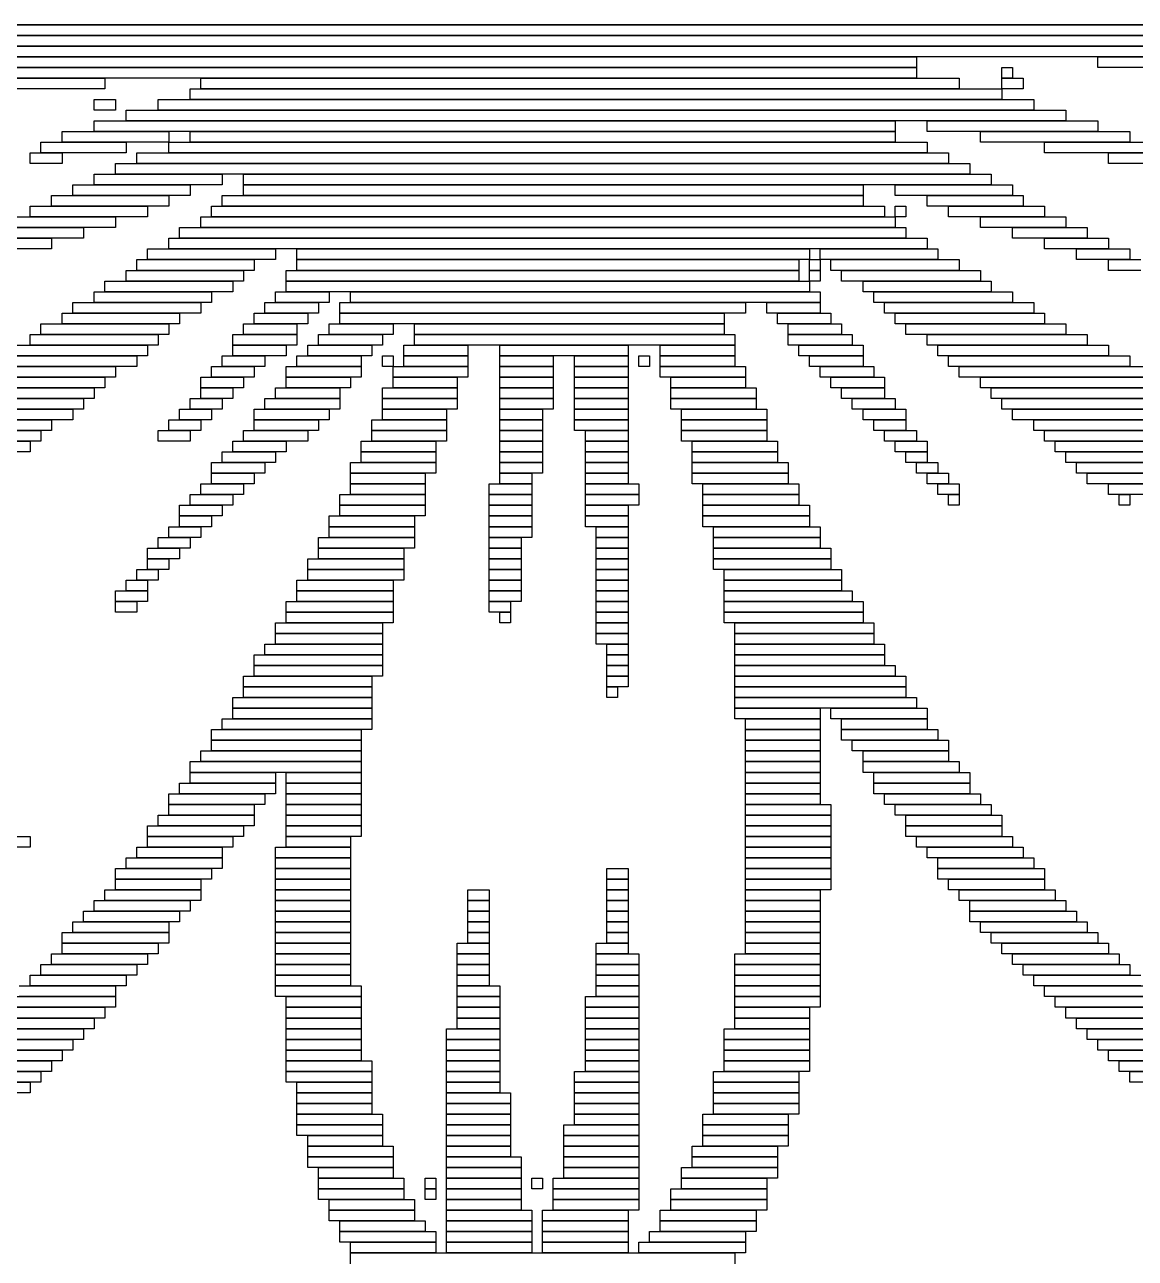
# Model space of a CAD drawing. Extents: x 369 to 654, y 304 to 721.
# Drawn here: x 467.5 to 571.5, y 464.5 to 580 of the extents above; entities that cross this region are included whole.
import ezdxf

# ---------------------------------------------------------------- set-up
doc = ezdxf.new("R2010")
doc.units = 0

msp = doc.modelspace()

# ---------------------------------------------------------------- linework, layer by layer
for p, q in [((613, 580), (408, 580)), ((412, 580), (607, 580)), ((607, 579), (412, 579)), ((416, 579), (603, 579)), ((603, 578), (416, 578)), ((421, 578), (608, 578)), ((608, 577), (421, 577)), ((427, 577), (551, 577)), ((551, 577), (551, 576)), ((568, 577), (612, 577)), ((568, 576), (568, 577)), ((551, 576), (427, 576)), ((435, 576), (551, 576)), ((551, 576), (551, 575)), ((559, 576), (560, 576)), ((559, 575), (559, 576)), ((560, 576), (560, 575)), ((612, 576), (568, 576)), ((431, 575), (475, 575)), ((551, 575), (435, 575)), ((475, 575), (475, 574)), ((484, 575), (555, 575)), ((484, 574), (484, 575)), ((555, 575), (555, 574)), ((560, 575), (559, 575)), ((559, 575), (561, 575)), ((559, 574), (559, 575)), ((561, 575), (561, 574)), ((475, 574), (431, 574)), ((474, 573), (476, 573)), ((474, 572), (474, 573)), ((476, 573), (476, 572)), ((480, 573), (562, 573)), ((480, 572), (480, 573)), ((483, 574), (559, 574)), ((483, 573), (483, 574)), ((559, 573), (483, 573)), ((555, 574), (484, 574)), ((561, 574), (559, 574)), ((559, 574), (559, 573)), ((562, 573), (562, 572)), ((476, 572), (474, 572)), ((477, 572), (565, 572)), ((477, 571), (477, 572)), ((562, 572), (480, 572)), ((565, 572), (565, 571)), ((474, 571), (549, 571)), ((474, 570), (474, 571)), ((565, 571), (477, 571)), ((549, 571), (549, 570)), ((552, 571), (568, 571)), ((552, 570), (552, 571)), ((568, 571), (568, 570)), ((471, 570), (481, 570)), ((471, 569), (471, 570)), ((549, 570), (474, 570)), ((481, 570), (481, 569)), ((483, 570), (549, 570)), ((483, 569), (483, 570)), ((549, 570), (549, 569)), ((568, 570), (552, 570)), ((557, 570), (571, 570)), ((557, 569), (557, 570)), ((571, 570), (571, 569)), ((469, 569), (477, 569)), ((469, 568), (469, 569)), ((481, 569), (471, 569)), ((477, 569), (477, 568)), ((481, 569), (552, 569)), ((481, 568), (481, 569)), ((549, 569), (483, 569)), ((552, 569), (552, 568)), ((571, 569), (557, 569)), ((563, 569), (574, 569)), ((563, 568), (563, 569)), ((468, 568), (471, 568)), ((468, 567), (468, 568)), ((477, 568), (469, 568)), ((471, 568), (471, 567)), ((478, 568), (554, 568)), ((478, 567), (478, 568)), ((552, 568), (481, 568)), ((554, 568), (554, 567)), ((574, 568), (563, 568)), ((569, 568), (577, 568)), ((569, 567), (569, 568)), ((471, 567), (468, 567)), ((474, 566), (486, 566)), ((474, 565), (474, 566)), ((476, 567), (556, 567)), ((476, 566), (476, 567)), ((556, 566), (476, 566)), ((554, 567), (478, 567)), ((486, 566), (486, 565)), ((488, 566), (558, 566)), ((488, 565), (488, 566)), ((556, 567), (556, 566)), ((558, 566), (558, 565)), ((577, 567), (569, 567)), ((472, 565), (483, 565)), ((472, 564), (472, 565)), ((486, 565), (474, 565)), ((483, 565), (483, 564)), ((558, 565), (488, 565)), ((488, 565), (546, 565)), ((488, 564), (488, 565)), ((546, 565), (546, 564)), ((549, 565), (560, 565)), ((549, 564), (549, 565)), ((560, 565), (560, 564)), ((470, 564), (481, 564)), ((470, 563), (470, 564)), ((483, 564), (472, 564)), ((481, 564), (481, 563)), ((486, 564), (546, 564)), ((486, 563), (486, 564)), ((546, 564), (488, 564)), ((546, 564), (546, 563)), ((560, 564), (549, 564)), ((552, 564), (561, 564)), ((552, 563), (552, 564)), ((561, 564), (561, 563)), ((468, 563), (479, 563)), ((468, 562), (468, 563)), ((481, 563), (470, 563)), ((479, 563), (479, 562)), ((485, 563), (548, 563)), ((485, 562), (485, 563)), ((546, 563), (486, 563)), ((548, 563), (548, 562)), ((549, 563), (550, 563)), ((549, 562), (549, 563)), ((550, 563), (550, 562)), ((561, 563), (552, 563)), ((554, 563), (563, 563)), ((554, 562), (554, 563)), ((563, 563), (563, 562)), ((466, 562), (476, 562)), ((479, 562), (468, 562)), ((476, 562), (476, 561)), ((484, 562), (549, 562)), ((484, 561), (484, 562)), ((548, 562), (485, 562)), ((550, 562), (549, 562)), ((549, 562), (549, 561)), ((563, 562), (554, 562)), ((557, 562), (565, 562)), ((557, 561), (557, 562)), ((565, 562), (565, 561)), ((464, 561), (473, 561)), ((476, 561), (466, 561)), ((473, 561), (473, 560)), ((482, 561), (550, 561)), ((482, 560), (482, 561)), ((549, 561), (484, 561)), ((550, 561), (550, 560)), ((565, 561), (557, 561)), ((560, 561), (567, 561)), ((560, 560), (560, 561)), ((567, 561), (567, 560)), ((462, 560), (470, 560)), ((473, 560), (464, 560)), ((470, 560), (470, 559)), ((481, 560), (552, 560)), ((481, 559), (481, 560)), ((550, 560), (482, 560)), ((552, 560), (552, 559)), ((567, 560), (560, 560)), ((563, 560), (569, 560)), ((563, 559), (563, 560)), ((569, 560), (569, 559)), ((470, 559), (462, 559)), ((478, 558), (489, 558)), ((478, 557), (478, 558)), ((479, 559), (491, 559)), ((479, 558), (479, 559)), ((491, 558), (479, 558)), ((552, 559), (481, 559)), ((489, 558), (489, 557)), ((491, 559), (491, 558)), ((493, 559), (541, 559)), ((493, 558), (493, 559)), ((541, 558), (493, 558)), ((493, 558), (540, 558)), ((493, 557), (493, 558)), ((540, 558), (540, 557)), ((541, 559), (541, 558)), ((541, 558), (542, 558)), ((541, 557), (541, 558)), ((542, 559), (553, 559)), ((542, 558), (542, 559)), ((553, 558), (542, 558)), ((542, 558), (542, 557)), ((543, 558), (555, 558)), ((543, 557), (543, 558)), ((553, 559), (553, 558)), ((555, 558), (555, 557)), ((569, 559), (563, 559)), ((566, 559), (571, 559)), ((566, 558), (566, 559)), ((571, 558), (566, 558)), ((569, 558), (572, 558)), ((569, 557), (569, 558)), ((571, 559), (571, 558)), ((477, 557), (488, 557)), ((477, 556), (477, 557)), ((489, 557), (478, 557)), ((488, 557), (488, 556)), ((492, 557), (540, 557)), ((492, 556), (492, 557)), ((540, 557), (493, 557)), ((540, 557), (540, 556)), ((542, 557), (541, 557)), ((541, 557), (542, 557)), ((541, 556), (541, 557)), ((542, 557), (542, 556)), ((555, 557), (543, 557)), ((544, 557), (557, 557)), ((544, 556), (544, 557)), ((557, 557), (557, 556)), ((572, 557), (569, 557)), ((475, 556), (487, 556)), ((475, 555), (475, 556)), ((488, 556), (477, 556)), ((487, 556), (487, 555)), ((540, 556), (492, 556)), ((492, 556), (541, 556)), ((492, 555), (492, 556)), ((542, 556), (541, 556)), ((541, 556), (541, 555)), ((557, 556), (544, 556)), ((546, 556), (558, 556)), ((546, 555), (546, 556)), ((558, 556), (558, 555)), ((474, 555), (485, 555)), ((474, 554), (474, 555)), ((487, 555), (475, 555)), ((485, 555), (485, 554)), ((491, 555), (496, 555)), ((491, 554), (491, 555)), ((541, 555), (492, 555)), ((496, 555), (496, 554)), ((498, 555), (542, 555)), ((498, 554), (498, 555)), ((542, 555), (542, 554)), ((558, 555), (546, 555)), ((547, 555), (560, 555)), ((547, 554), (547, 555)), ((560, 555), (560, 554)), ((472, 554), (484, 554)), ((472, 553), (472, 554)), ((485, 554), (474, 554)), ((484, 554), (484, 553)), ((490, 554), (495, 554)), ((490, 553), (490, 554)), ((496, 554), (491, 554)), ((495, 554), (495, 553)), ((497, 554), (535, 554)), ((497, 553), (497, 554)), ((542, 554), (498, 554)), ((535, 554), (535, 553)), ((537, 554), (542, 554)), ((537, 553), (537, 554)), ((542, 554), (542, 553)), ((560, 554), (547, 554)), ((548, 554), (562, 554)), ((548, 553), (548, 554)), ((562, 554), (562, 553)), ((471, 553), (482, 553)), ((471, 552), (471, 553)), ((484, 553), (472, 553)), ((482, 553), (482, 552)), ((489, 553), (494, 553)), ((489, 552), (489, 553)), ((495, 553), (490, 553)), ((494, 553), (494, 552)), ((535, 553), (497, 553)), ((497, 553), (533, 553)), ((497, 552), (497, 553)), ((533, 553), (533, 552)), ((542, 553), (537, 553)), ((538, 553), (543, 553)), ((538, 552), (538, 553)), ((543, 553), (543, 552)), ((562, 553), (548, 553)), ((549, 553), (563, 553)), ((549, 552), (549, 553)), ((563, 553), (563, 552)), ((468, 551), (480, 551)), ((468, 550), (468, 551)), ((469, 552), (481, 552)), ((469, 551), (469, 552)), ((481, 551), (469, 551)), ((482, 552), (471, 552)), ((480, 551), (480, 550)), ((481, 552), (481, 551)), ((487, 551), (493, 551)), ((487, 550), (487, 551)), ((488, 552), (493, 552)), ((488, 551), (488, 552)), ((493, 551), (488, 551)), ((494, 552), (489, 552)), ((493, 552), (493, 551)), ((493, 551), (493, 550)), ((495, 551), (501, 551)), ((495, 550), (495, 551)), ((496, 552), (502, 552)), ((496, 551), (496, 552)), ((502, 551), (496, 551)), ((533, 552), (497, 552)), ((501, 551), (501, 550)), ((502, 552), (502, 551)), ((504, 552), (533, 552)), ((504, 551), (504, 552)), ((533, 551), (504, 551)), ((504, 551), (534, 551)), ((504, 550), (504, 551)), ((533, 552), (533, 551)), ((534, 551), (534, 550)), ((543, 552), (538, 552)), ((539, 552), (544, 552)), ((539, 551), (539, 552)), ((544, 551), (539, 551)), ((539, 551), (545, 551)), ((539, 550), (539, 551)), ((544, 552), (544, 551)), ((545, 551), (545, 550)), ((563, 552), (549, 552)), ((550, 552), (565, 552)), ((550, 551), (550, 552)), ((565, 551), (550, 551)), ((552, 551), (567, 551)), ((552, 550), (552, 551)), ((565, 552), (565, 551)), ((567, 551), (567, 550)), ((466, 550), (479, 550)), ((480, 550), (468, 550)), ((479, 550), (479, 549)), ((493, 550), (487, 550)), ((487, 550), (492, 550)), ((487, 549), (487, 550)), ((492, 550), (492, 549)), ((494, 550), (500, 550)), ((494, 549), (494, 550)), ((501, 550), (495, 550)), ((500, 550), (500, 549)), ((503, 550), (509, 550)), ((503, 549), (503, 550)), ((534, 550), (504, 550)), ((509, 550), (509, 549)), ((512, 550), (524, 550)), ((512, 549), (512, 550)), ((524, 550), (524, 549)), ((527, 550), (534, 550)), ((527, 549), (527, 550)), ((534, 550), (534, 549)), ((545, 550), (539, 550)), ((540, 550), (546, 550)), ((540, 549), (540, 550)), ((546, 550), (546, 549)), ((567, 550), (552, 550)), ((553, 550), (569, 550)), ((553, 549), (553, 550)), ((569, 550), (569, 549)), ((465, 549), (478, 549)), ((479, 549), (466, 549)), ((478, 549), (478, 548)), ((486, 549), (490, 549)), ((486, 548), (486, 549)), ((492, 549), (487, 549)), ((490, 549), (490, 548)), ((493, 549), (499, 549)), ((493, 548), (493, 549)), ((500, 549), (494, 549)), ((499, 549), (499, 548)), ((501, 549), (502, 549)), ((501, 548), (501, 549)), ((502, 549), (502, 548)), ((509, 549), (503, 549)), ((503, 549), (509, 549)), ((503, 548), (503, 549)), ((509, 549), (509, 548)), ((524, 549), (512, 549)), ((512, 549), (517, 549)), ((512, 548), (512, 549)), ((517, 549), (517, 548)), ((519, 549), (524, 549)), ((519, 548), (519, 549)), ((524, 549), (524, 548)), ((525, 549), (526, 549)), ((525, 548), (525, 549)), ((526, 549), (526, 548)), ((534, 549), (527, 549)), ((527, 549), (534, 549)), ((527, 548), (527, 549)), ((534, 549), (534, 548)), ((546, 549), (540, 549)), ((541, 549), (546, 549)), ((541, 548), (541, 549)), ((546, 549), (546, 548)), ((569, 549), (553, 549)), ((554, 549), (571, 549)), ((554, 548), (554, 549)), ((571, 549), (571, 548)), ((463, 548), (476, 548)), ((478, 548), (465, 548)), ((476, 548), (476, 547)), ((485, 548), (489, 548)), ((485, 547), (485, 548)), ((490, 548), (486, 548)), ((489, 548), (489, 547)), ((492, 548), (499, 548)), ((492, 547), (492, 548)), ((499, 548), (493, 548)), ((499, 548), (499, 547)), ((502, 548), (501, 548)), ((502, 548), (509, 548)), ((502, 547), (502, 548)), ((509, 548), (503, 548)), ((509, 548), (509, 547)), ((517, 548), (512, 548)), ((512, 548), (517, 548)), ((512, 547), (512, 548)), ((517, 548), (517, 547)), ((524, 548), (519, 548)), ((519, 548), (524, 548)), ((519, 547), (519, 548)), ((524, 548), (524, 547)), ((526, 548), (525, 548)), ((534, 548), (527, 548)), ((527, 548), (535, 548)), ((527, 547), (527, 548)), ((535, 548), (535, 547)), ((546, 548), (541, 548)), ((542, 548), (547, 548)), ((542, 547), (542, 548)), ((547, 548), (547, 547)), ((571, 548), (554, 548)), ((555, 548), (573, 548)), ((555, 547), (555, 548)), ((461, 547), (475, 547)), ((476, 547), (463, 547)), ((475, 547), (475, 546)), ((484, 547), (488, 547)), ((484, 546), (484, 547)), ((489, 547), (485, 547)), ((488, 547), (488, 546)), ((499, 547), (492, 547)), ((492, 547), (498, 547)), ((492, 546), (492, 547)), ((498, 547), (498, 546)), ((509, 547), (502, 547)), ((502, 547), (508, 547)), ((502, 546), (502, 547)), ((508, 547), (508, 546)), ((517, 547), (512, 547)), ((512, 547), (517, 547)), ((512, 546), (512, 547)), ((517, 547), (517, 546)), ((524, 547), (519, 547)), ((519, 547), (524, 547)), ((519, 546), (519, 547)), ((524, 547), (524, 546)), ((535, 547), (527, 547)), ((528, 547), (535, 547)), ((528, 546), (528, 547)), ((535, 547), (535, 546)), ((547, 547), (542, 547)), ((543, 547), (548, 547)), ((543, 546), (543, 547)), ((548, 547), (548, 546)), ((573, 547), (555, 547)), ((557, 547), (575, 547)), ((557, 546), (557, 547)), ((460, 546), (474, 546)), ((475, 546), (461, 546)), ((474, 546), (474, 545)), ((488, 546), (484, 546)), ((484, 546), (487, 546)), ((484, 545), (484, 546)), ((487, 546), (487, 545)), ((491, 546), (497, 546)), ((491, 545), (491, 546)), ((498, 546), (492, 546)), ((497, 546), (497, 545)), ((501, 546), (508, 546)), ((501, 545), (501, 546)), ((508, 546), (502, 546)), ((508, 546), (508, 545)), ((517, 546), (512, 546)), ((512, 546), (517, 546)), ((512, 545), (512, 546)), ((517, 546), (517, 545)), ((524, 546), (519, 546)), ((519, 546), (524, 546)), ((519, 545), (519, 546)), ((524, 546), (524, 545)), ((535, 546), (528, 546)), ((528, 546), (536, 546)), ((528, 545), (528, 546)), ((536, 546), (536, 545)), ((548, 546), (543, 546)), ((544, 546), (548, 546)), ((544, 545), (544, 546)), ((548, 546), (548, 545)), ((575, 546), (557, 546)), ((558, 546), (577, 546)), ((558, 545), (558, 546)), ((458, 545), (473, 545)), ((474, 545), (460, 545)), ((473, 545), (473, 544)), ((483, 545), (486, 545)), ((483, 544), (483, 545)), ((487, 545), (484, 545)), ((486, 545), (486, 544)), ((490, 545), (497, 545)), ((490, 544), (490, 545)), ((497, 545), (491, 545)), ((497, 545), (497, 544)), ((508, 545), (501, 545)), ((501, 545), (508, 545)), ((501, 544), (501, 545)), ((508, 545), (508, 544)), ((517, 545), (512, 545)), ((512, 545), (517, 545)), ((512, 544), (512, 545)), ((517, 545), (517, 544)), ((524, 545), (519, 545)), ((519, 545), (524, 545)), ((519, 544), (519, 545)), ((524, 545), (524, 544)), ((536, 545), (528, 545)), ((528, 545), (536, 545)), ((528, 544), (528, 545)), ((536, 545), (536, 544)), ((548, 545), (544, 545)), ((545, 545), (549, 545)), ((545, 544), (545, 545)), ((549, 545), (549, 544)), ((577, 545), (558, 545)), ((559, 545), (579, 545)), ((559, 544), (559, 545)), ((454, 543), (470, 543)), ((456, 544), (472, 544)), ((472, 543), (456, 543)), ((473, 544), (458, 544)), ((470, 543), (470, 542)), ((472, 544), (472, 543)), ((481, 543), (484, 543)), ((481, 542), (481, 543)), ((482, 544), (485, 544)), ((482, 543), (482, 544)), ((485, 543), (482, 543)), ((486, 544), (483, 544)), ((484, 543), (484, 542)), ((485, 544), (485, 543)), ((489, 544), (496, 544)), ((489, 543), (489, 544)), ((496, 543), (489, 543)), ((489, 543), (495, 543)), ((489, 542), (489, 543)), ((497, 544), (490, 544)), ((495, 543), (495, 542)), ((496, 544), (496, 543)), ((500, 543), (507, 543)), ((500, 542), (500, 543)), ((508, 544), (501, 544)), ((501, 544), (507, 544)), ((501, 543), (501, 544)), ((507, 543), (501, 543)), ((507, 544), (507, 543)), ((507, 543), (507, 542)), ((517, 544), (512, 544)), ((512, 544), (516, 544)), ((512, 543), (512, 544)), ((516, 543), (512, 543)), ((512, 543), (516, 543)), ((512, 542), (512, 543)), ((516, 544), (516, 543)), ((516, 543), (516, 542)), ((524, 544), (519, 544)), ((519, 544), (524, 544)), ((519, 543), (519, 544)), ((524, 543), (519, 543)), ((519, 543), (524, 543)), ((519, 542), (519, 543)), ((524, 544), (524, 543)), ((524, 543), (524, 542)), ((536, 544), (528, 544)), ((529, 544), (537, 544)), ((529, 543), (529, 544)), ((537, 543), (529, 543)), ((529, 543), (537, 543)), ((529, 542), (529, 543)), ((537, 544), (537, 543)), ((537, 543), (537, 542)), ((549, 544), (545, 544)), ((546, 544), (550, 544)), ((546, 543), (546, 544)), ((550, 543), (546, 543)), ((547, 543), (550, 543)), ((547, 542), (547, 543)), ((550, 544), (550, 543)), ((550, 543), (550, 542)), ((579, 544), (559, 544)), ((560, 544), (581, 544)), ((560, 543), (560, 544)), ((581, 543), (560, 543)), ((562, 543), (584, 543)), ((562, 542), (562, 543)), ((453, 542), (469, 542)), ((470, 542), (454, 542)), ((469, 542), (469, 541)), ((480, 542), (483, 542)), ((480, 541), (480, 542)), ((484, 542), (481, 542)), ((483, 542), (483, 541)), ((488, 542), (494, 542)), ((488, 541), (488, 542)), ((495, 542), (489, 542)), ((494, 542), (494, 541)), ((507, 542), (500, 542)), ((500, 542), (507, 542)), ((500, 541), (500, 542)), ((507, 542), (507, 541)), ((516, 542), (512, 542)), ((512, 542), (516, 542)), ((512, 541), (512, 542)), ((516, 542), (516, 541)), ((524, 542), (519, 542)), ((520, 542), (524, 542)), ((520, 541), (520, 542)), ((524, 542), (524, 541)), ((537, 542), (529, 542)), ((529, 542), (537, 542)), ((529, 541), (529, 542)), ((537, 542), (537, 541)), ((550, 542), (547, 542)), ((548, 542), (551, 542)), ((548, 541), (548, 542)), ((551, 542), (551, 541)), ((584, 542), (562, 542)), ((563, 542), (586, 542)), ((563, 541), (563, 542)), ((451, 541), (468, 541)), ((469, 541), (453, 541)), ((468, 541), (468, 540)), ((483, 541), (480, 541)), ((487, 541), (492, 541)), ((487, 540), (487, 541)), ((494, 541), (488, 541)), ((492, 541), (492, 540)), ((499, 541), (506, 541)), ((499, 540), (499, 541)), ((507, 541), (500, 541)), ((506, 541), (506, 540)), ((516, 541), (512, 541)), ((512, 541), (516, 541)), ((512, 540), (512, 541)), ((516, 541), (516, 540)), ((524, 541), (520, 541)), ((520, 541), (524, 541)), ((520, 540), (520, 541)), ((524, 541), (524, 540)), ((537, 541), (529, 541)), ((530, 541), (538, 541)), ((530, 540), (530, 541)), ((538, 541), (538, 540)), ((551, 541), (548, 541)), ((549, 541), (552, 541)), ((549, 540), (549, 541)), ((552, 541), (552, 540)), ((586, 541), (563, 541)), ((564, 541), (588, 541)), ((564, 540), (564, 541)), ((468, 540), (451, 540)), ((486, 540), (491, 540)), ((486, 539), (486, 540)), ((492, 540), (487, 540)), ((491, 540), (491, 539)), ((506, 540), (499, 540)), ((499, 540), (506, 540)), ((499, 539), (499, 540)), ((506, 540), (506, 539)), ((516, 540), (512, 540)), ((512, 540), (516, 540)), ((512, 539), (512, 540)), ((516, 540), (516, 539)), ((524, 540), (520, 540)), ((520, 540), (524, 540)), ((520, 539), (520, 540)), ((524, 540), (524, 539)), ((538, 540), (530, 540)), ((530, 540), (538, 540)), ((530, 539), (530, 540)), ((538, 540), (538, 539)), ((552, 540), (549, 540)), ((550, 540), (552, 540)), ((550, 539), (550, 540)), ((552, 540), (552, 539)), ((588, 540), (564, 540)), ((565, 540), (591, 540)), ((565, 539), (565, 540)), ((485, 539), (490, 539)), ((485, 538), (485, 539)), ((491, 539), (486, 539)), ((490, 539), (490, 538)), ((498, 539), (506, 539)), ((498, 538), (498, 539)), ((506, 539), (499, 539)), ((506, 539), (506, 538)), ((516, 539), (512, 539)), ((512, 539), (516, 539)), ((512, 538), (512, 539)), ((516, 539), (516, 538)), ((524, 539), (520, 539)), ((520, 539), (524, 539)), ((520, 538), (520, 539)), ((524, 539), (524, 538)), ((538, 539), (530, 539)), ((530, 539), (539, 539)), ((530, 538), (530, 539)), ((539, 539), (539, 538)), ((552, 539), (550, 539)), ((551, 539), (553, 539)), ((551, 538), (551, 539)), ((553, 539), (553, 538)), ((591, 539), (565, 539)), ((566, 539), (594, 539)), ((566, 538), (566, 539)), ((490, 538), (485, 538)), ((485, 538), (489, 538)), ((485, 537), (485, 538)), ((489, 538), (489, 537)), ((506, 538), (498, 538)), ((498, 538), (505, 538)), ((498, 537), (498, 538)), ((505, 538), (505, 537)), ((516, 538), (512, 538)), ((512, 538), (515, 538)), ((512, 537), (512, 538)), ((515, 538), (515, 537)), ((524, 538), (520, 538)), ((520, 538), (524, 538)), ((520, 537), (520, 538)), ((524, 538), (524, 537)), ((539, 538), (530, 538)), ((530, 538), (539, 538)), ((530, 537), (530, 538)), ((539, 538), (539, 537)), ((553, 538), (551, 538)), ((552, 538), (554, 538)), ((552, 537), (552, 538)), ((554, 538), (554, 537)), ((594, 538), (566, 538)), ((567, 538), (597, 538)), ((567, 537), (567, 538)), ((483, 536), (487, 536)), ((483, 535), (483, 536)), ((484, 537), (488, 537)), ((484, 536), (484, 537)), ((488, 536), (484, 536)), ((489, 537), (485, 537)), ((487, 536), (487, 535)), ((488, 537), (488, 536)), ((497, 536), (505, 536)), ((497, 535), (497, 536)), ((505, 537), (498, 537)), ((498, 537), (505, 537)), ((498, 536), (498, 537)), ((505, 536), (498, 536)), ((505, 537), (505, 536)), ((505, 536), (505, 535)), ((511, 537), (515, 537)), ((511, 536), (511, 537)), ((515, 536), (511, 536)), ((511, 536), (515, 536)), ((511, 535), (511, 536)), ((515, 537), (512, 537)), ((515, 537), (515, 536)), ((515, 536), (515, 535)), ((524, 537), (520, 537)), ((520, 537), (525, 537)), ((520, 536), (520, 537)), ((525, 536), (520, 536)), ((520, 536), (525, 536)), ((520, 535), (520, 536)), ((525, 537), (525, 536)), ((525, 536), (525, 535)), ((539, 537), (530, 537)), ((531, 537), (540, 537)), ((531, 536), (531, 537)), ((540, 536), (531, 536)), ((531, 536), (540, 536)), ((531, 535), (531, 536)), ((540, 537), (540, 536)), ((540, 536), (540, 535)), ((554, 537), (552, 537)), ((553, 537), (555, 537)), ((553, 536), (553, 537)), ((555, 536), (553, 536)), ((554, 536), (555, 536)), ((554, 535), (554, 536)), ((555, 537), (555, 536)), ((555, 536), (555, 535)), ((597, 537), (567, 537)), ((569, 537), (600, 537)), ((569, 536), (569, 537)), ((600, 536), (569, 536)), ((570, 536), (571, 536)), ((570, 535), (570, 536)), ((571, 536), (571, 535)), ((482, 535), (486, 535)), ((482, 534), (482, 535)), ((487, 535), (483, 535)), ((486, 535), (486, 534)), ((505, 535), (497, 535)), ((497, 535), (505, 535)), ((497, 534), (497, 535)), ((505, 535), (505, 534)), ((515, 535), (511, 535)), ((511, 535), (515, 535)), ((511, 534), (511, 535)), ((515, 535), (515, 534)), ((525, 535), (520, 535)), ((520, 535), (524, 535)), ((520, 534), (520, 535)), ((524, 535), (524, 534)), ((540, 535), (531, 535)), ((531, 535), (541, 535)), ((531, 534), (531, 535)), ((541, 535), (541, 534)), ((555, 535), (554, 535)), ((571, 535), (570, 535)), ((486, 534), (482, 534)), ((482, 534), (485, 534)), ((482, 533), (482, 534)), ((485, 534), (485, 533)), ((496, 534), (504, 534)), ((496, 533), (496, 534)), ((505, 534), (497, 534)), ((504, 534), (504, 533)), ((515, 534), (511, 534)), ((511, 534), (515, 534)), ((511, 533), (511, 534)), ((515, 534), (515, 533)), ((524, 534), (520, 534)), ((520, 534), (524, 534)), ((520, 533), (520, 534)), ((524, 534), (524, 533)), ((541, 534), (531, 534)), ((531, 534), (541, 534)), ((531, 533), (531, 534)), ((541, 534), (541, 533)), ((481, 533), (484, 533)), ((481, 532), (481, 533)), ((485, 533), (482, 533)), ((484, 533), (484, 532)), ((504, 533), (496, 533)), ((496, 533), (504, 533)), ((496, 532), (496, 533)), ((504, 533), (504, 532)), ((515, 533), (511, 533)), ((511, 533), (515, 533)), ((511, 532), (511, 533)), ((515, 533), (515, 532)), ((524, 533), (520, 533)), ((521, 533), (524, 533)), ((521, 532), (521, 533)), ((524, 533), (524, 532)), ((541, 533), (531, 533)), ((532, 533), (542, 533)), ((532, 532), (532, 533)), ((542, 533), (542, 532)), ((480, 532), (483, 532)), ((480, 531), (480, 532)), ((484, 532), (481, 532)), ((483, 532), (483, 531)), ((495, 532), (504, 532)), ((495, 531), (495, 532)), ((504, 532), (496, 532)), ((504, 532), (504, 531)), ((515, 532), (511, 532)), ((511, 532), (514, 532)), ((511, 531), (511, 532)), ((514, 532), (514, 531)), ((524, 532), (521, 532)), ((521, 532), (524, 532)), ((521, 531), (521, 532)), ((524, 532), (524, 531)), ((542, 532), (532, 532)), ((532, 532), (542, 532)), ((532, 531), (532, 532)), ((542, 532), (542, 531)), ((479, 531), (482, 531)), ((479, 530), (479, 531)), ((483, 531), (480, 531)), ((482, 531), (482, 530)), ((504, 531), (495, 531)), ((495, 531), (503, 531)), ((495, 530), (495, 531)), ((503, 531), (503, 530)), ((514, 531), (511, 531)), ((511, 531), (514, 531)), ((511, 530), (511, 531)), ((514, 531), (514, 530)), ((524, 531), (521, 531)), ((521, 531), (524, 531)), ((521, 530), (521, 531)), ((524, 531), (524, 530)), ((542, 531), (532, 531)), ((532, 531), (543, 531)), ((532, 530), (532, 531)), ((543, 531), (543, 530)), ((478, 529), (480, 529)), ((478, 528), (478, 529)), ((482, 530), (479, 530)), ((479, 530), (481, 530)), ((479, 529), (479, 530)), ((481, 529), (479, 529)), ((480, 529), (480, 528)), ((481, 530), (481, 529)), ((494, 530), (503, 530)), ((494, 529), (494, 530)), ((503, 529), (494, 529)), ((494, 529), (503, 529)), ((494, 528), (494, 529)), ((503, 530), (495, 530)), ((503, 530), (503, 529)), ((503, 529), (503, 528)), ((514, 530), (511, 530)), ((511, 530), (514, 530)), ((511, 529), (511, 530)), ((514, 529), (511, 529)), ((511, 529), (514, 529)), ((511, 528), (511, 529)), ((514, 530), (514, 529)), ((514, 529), (514, 528)), ((524, 530), (521, 530)), ((521, 530), (524, 530)), ((521, 529), (521, 530)), ((524, 529), (521, 529)), ((521, 529), (524, 529)), ((521, 528), (521, 529)), ((524, 530), (524, 529)), ((524, 529), (524, 528)), ((543, 530), (532, 530)), ((532, 530), (543, 530)), ((532, 529), (532, 530)), ((543, 529), (532, 529)), ((533, 529), (544, 529)), ((533, 528), (533, 529)), ((543, 530), (543, 529)), ((544, 529), (544, 528)), ((477, 528), (479, 528)), ((477, 527), (477, 528)), ((480, 528), (478, 528)), ((479, 528), (479, 527)), ((493, 528), (502, 528)), ((493, 527), (493, 528)), ((503, 528), (494, 528)), ((502, 528), (502, 527)), ((514, 528), (511, 528)), ((511, 528), (514, 528)), ((511, 527), (511, 528)), ((514, 528), (514, 527)), ((524, 528), (521, 528)), ((521, 528), (524, 528)), ((521, 527), (521, 528)), ((524, 528), (524, 527)), ((544, 528), (533, 528)), ((533, 528), (544, 528)), ((533, 527), (533, 528)), ((544, 528), (544, 527)), ((476, 527), (479, 527)), ((476, 526), (476, 527)), ((479, 527), (477, 527)), ((479, 527), (479, 526)), ((502, 527), (493, 527)), ((493, 527), (502, 527)), ((493, 526), (493, 527)), ((502, 527), (502, 526)), ((514, 527), (511, 527)), ((511, 527), (514, 527)), ((511, 526), (511, 527)), ((514, 527), (514, 526)), ((524, 527), (521, 527)), ((521, 527), (524, 527)), ((521, 526), (521, 527)), ((524, 527), (524, 526)), ((544, 527), (533, 527)), ((533, 527), (545, 527)), ((533, 526), (533, 527)), ((545, 527), (545, 526)), ((479, 526), (476, 526)), ((476, 526), (478, 526)), ((476, 525), (476, 526)), ((478, 526), (478, 525)), ((492, 526), (502, 526)), ((492, 525), (492, 526)), ((502, 526), (493, 526)), ((502, 526), (502, 525)), ((514, 526), (511, 526)), ((511, 526), (513, 526)), ((511, 525), (511, 526)), ((513, 526), (513, 525)), ((524, 526), (521, 526)), ((521, 526), (524, 526)), ((521, 525), (521, 526)), ((524, 526), (524, 525)), ((545, 526), (533, 526)), ((533, 526), (546, 526)), ((533, 525), (533, 526)), ((546, 526), (546, 525)), ((478, 525), (476, 525)), ((502, 525), (492, 525)), ((492, 525), (502, 525)), ((492, 524), (492, 525)), ((502, 525), (502, 524)), ((513, 525), (511, 525)), ((512, 525), (513, 525)), ((512, 524), (512, 525)), ((513, 525), (513, 524)), ((524, 525), (521, 525)), ((521, 525), (524, 525)), ((521, 524), (521, 525)), ((524, 525), (524, 524)), ((546, 525), (533, 525)), ((533, 525), (546, 525)), ((533, 524), (533, 525)), ((546, 525), (546, 524)), ((491, 524), (501, 524)), ((491, 523), (491, 524)), ((502, 524), (492, 524)), ((501, 524), (501, 523)), ((513, 524), (512, 524)), ((524, 524), (521, 524)), ((521, 524), (524, 524)), ((521, 523), (521, 524)), ((524, 524), (524, 523)), ((546, 524), (533, 524)), ((534, 524), (547, 524)), ((534, 523), (534, 524)), ((547, 524), (547, 523)), ((501, 523), (491, 523)), ((491, 523), (501, 523)), ((491, 522), (491, 523)), ((501, 523), (501, 522)), ((524, 523), (521, 523)), ((521, 523), (524, 523)), ((521, 522), (521, 523)), ((524, 523), (524, 522)), ((547, 523), (534, 523)), ((534, 523), (547, 523)), ((534, 522), (534, 523)), ((547, 523), (547, 522)), ((489, 521), (501, 521)), ((489, 520), (489, 521)), ((490, 522), (501, 522)), ((490, 521), (490, 522)), ((501, 521), (490, 521)), ((501, 522), (491, 522)), ((501, 522), (501, 521)), ((501, 521), (501, 520)), ((524, 522), (521, 522)), ((522, 522), (524, 522)), ((522, 521), (522, 522)), ((524, 521), (522, 521)), ((522, 521), (524, 521)), ((522, 520), (522, 521)), ((524, 522), (524, 521)), ((524, 521), (524, 520)), ((547, 522), (534, 522)), ((534, 522), (548, 522)), ((534, 521), (534, 522)), ((548, 521), (534, 521)), ((534, 521), (548, 521)), ((534, 520), (534, 521)), ((548, 522), (548, 521)), ((548, 521), (548, 520)), ((501, 520), (489, 520)), ((489, 520), (501, 520)), ((489, 519), (489, 520)), ((501, 520), (501, 519)), ((524, 520), (522, 520)), ((522, 520), (524, 520)), ((522, 519), (522, 520)), ((524, 520), (524, 519)), ((548, 520), (534, 520)), ((534, 520), (549, 520)), ((534, 519), (534, 520)), ((549, 520), (549, 519)), ((488, 519), (500, 519)), ((488, 518), (488, 519)), ((501, 519), (489, 519)), ((500, 519), (500, 518)), ((524, 519), (522, 519)), ((522, 519), (524, 519)), ((522, 518), (522, 519)), ((524, 519), (524, 518)), ((549, 519), (534, 519)), ((534, 519), (550, 519)), ((534, 518), (534, 519)), ((550, 519), (550, 518)), ((500, 518), (488, 518)), ((488, 518), (500, 518)), ((488, 517), (488, 518)), ((500, 518), (500, 517)), ((524, 518), (522, 518)), ((522, 518), (523, 518)), ((522, 517), (522, 518)), ((523, 518), (523, 517)), ((550, 518), (534, 518)), ((534, 518), (550, 518)), ((534, 517), (534, 518)), ((550, 518), (550, 517)), ((487, 517), (500, 517)), ((487, 516), (487, 517)), ((500, 517), (488, 517)), ((500, 517), (500, 516)), ((523, 517), (522, 517)), ((550, 517), (534, 517)), ((534, 517), (551, 517)), ((534, 516), (534, 517)), ((551, 517), (551, 516)), ((500, 516), (487, 516)), ((487, 516), (500, 516)), ((487, 515), (487, 516)), ((500, 516), (500, 515)), ((551, 516), (534, 516)), ((534, 516), (542, 516)), ((534, 515), (534, 516)), ((542, 516), (542, 515)), ((543, 516), (552, 516)), ((543, 515), (543, 516)), ((552, 516), (552, 515)), ((485, 514), (499, 514)), ((485, 513), (485, 514)), ((486, 515), (500, 515)), ((486, 514), (486, 515)), ((500, 514), (486, 514)), ((500, 515), (487, 515)), ((499, 514), (499, 513)), ((500, 515), (500, 514)), ((542, 515), (534, 515)), ((535, 515), (542, 515)), ((535, 514), (535, 515)), ((542, 514), (535, 514)), ((535, 514), (542, 514)), ((535, 513), (535, 514)), ((542, 515), (542, 514)), ((542, 514), (542, 513)), ((552, 515), (543, 515)), ((544, 515), (552, 515)), ((544, 514), (544, 515)), ((552, 514), (544, 514)), ((544, 514), (553, 514)), ((544, 513), (544, 514)), ((552, 515), (552, 514)), ((553, 514), (553, 513)), ((499, 513), (485, 513)), ((485, 513), (499, 513)), ((485, 512), (485, 513)), ((499, 513), (499, 512)), ((542, 513), (535, 513)), ((535, 513), (542, 513)), ((535, 512), (535, 513)), ((542, 513), (542, 512)), ((553, 513), (544, 513)), ((545, 513), (554, 513)), ((545, 512), (545, 513)), ((554, 513), (554, 512)), ((484, 512), (499, 512)), ((484, 511), (484, 512)), ((499, 512), (485, 512)), ((499, 512), (499, 511)), ((542, 512), (535, 512)), ((535, 512), (542, 512)), ((535, 511), (535, 512)), ((542, 512), (542, 511)), ((554, 512), (545, 512)), ((546, 512), (554, 512)), ((546, 511), (546, 512)), ((554, 512), (554, 511)), ((483, 511), (499, 511)), ((483, 510), (483, 511)), ((499, 511), (484, 511)), ((499, 511), (499, 510)), ((542, 511), (535, 511)), ((535, 511), (542, 511)), ((535, 510), (535, 511)), ((542, 511), (542, 510)), ((554, 511), (546, 511)), ((546, 511), (555, 511)), ((546, 510), (546, 511)), ((555, 511), (555, 510)), ((499, 510), (483, 510)), ((483, 510), (491, 510)), ((483, 509), (483, 510)), ((491, 510), (491, 509)), ((492, 510), (499, 510)), ((492, 509), (492, 510)), ((499, 510), (499, 509)), ((542, 510), (535, 510)), ((535, 510), (542, 510)), ((535, 509), (535, 510)), ((542, 510), (542, 509)), ((555, 510), (546, 510)), ((547, 510), (556, 510)), ((547, 509), (547, 510)), ((556, 510), (556, 509)), ((482, 509), (491, 509)), ((482, 508), (482, 509)), ((491, 509), (483, 509)), ((491, 509), (491, 508)), ((499, 509), (492, 509)), ((492, 509), (499, 509)), ((492, 508), (492, 509)), ((499, 509), (499, 508)), ((542, 509), (535, 509)), ((535, 509), (542, 509)), ((535, 508), (535, 509)), ((542, 509), (542, 508)), ((556, 509), (547, 509)), ((547, 509), (556, 509)), ((547, 508), (547, 509)), ((556, 509), (556, 508)), ((481, 508), (490, 508)), ((481, 507), (481, 508)), ((491, 508), (482, 508)), ((490, 508), (490, 507)), ((499, 508), (492, 508)), ((492, 508), (499, 508)), ((492, 507), (492, 508)), ((499, 508), (499, 507)), ((542, 508), (535, 508)), ((535, 508), (542, 508)), ((535, 507), (535, 508)), ((542, 508), (542, 507)), ((556, 508), (547, 508)), ((548, 508), (557, 508)), ((548, 507), (548, 508)), ((557, 508), (557, 507)), ((480, 506), (489, 506)), ((480, 505), (480, 506)), ((490, 507), (481, 507)), ((481, 507), (489, 507)), ((481, 506), (481, 507)), ((489, 506), (481, 506)), ((489, 507), (489, 506)), ((489, 506), (489, 505)), ((499, 507), (492, 507)), ((492, 507), (499, 507)), ((492, 506), (492, 507)), ((499, 506), (492, 506)), ((492, 506), (499, 506)), ((492, 505), (492, 506)), ((499, 507), (499, 506)), ((499, 506), (499, 505)), ((542, 507), (535, 507)), ((535, 507), (543, 507)), ((535, 506), (535, 507)), ((543, 506), (535, 506)), ((535, 506), (543, 506)), ((535, 505), (535, 506)), ((543, 507), (543, 506)), ((543, 506), (543, 505)), ((557, 507), (548, 507)), ((549, 507), (558, 507)), ((549, 506), (549, 507)), ((558, 506), (549, 506)), ((550, 506), (559, 506)), ((550, 505), (550, 506)), ((558, 507), (558, 506)), ((559, 506), (559, 505)), ((479, 505), (488, 505)), ((479, 504), (479, 505)), ((489, 505), (480, 505)), ((488, 505), (488, 504)), ((499, 505), (492, 505)), ((492, 505), (499, 505)), ((492, 504), (492, 505)), ((499, 505), (499, 504)), ((543, 505), (535, 505)), ((535, 505), (543, 505)), ((535, 504), (535, 505)), ((543, 505), (543, 504)), ((559, 505), (550, 505)), ((550, 505), (559, 505)), ((550, 504), (550, 505)), ((559, 505), (559, 504)), ((465, 504), (468, 504)), ((468, 504), (468, 503)), ((488, 504), (479, 504)), ((479, 504), (487, 504)), ((479, 503), (479, 504)), ((487, 504), (487, 503)), ((499, 504), (492, 504)), ((492, 504), (498, 504)), ((492, 503), (492, 504)), ((498, 504), (498, 503)), ((543, 504), (535, 504)), ((535, 504), (543, 504)), ((535, 503), (535, 504)), ((543, 504), (543, 503)), ((559, 504), (550, 504)), ((551, 504), (560, 504)), ((551, 503), (551, 504)), ((560, 504), (560, 503)), ((468, 503), (465, 503)), ((478, 503), (486, 503)), ((478, 502), (478, 503)), ((487, 503), (479, 503)), ((486, 503), (486, 502)), ((491, 503), (498, 503)), ((491, 502), (491, 503)), ((498, 503), (492, 503)), ((498, 503), (498, 502)), ((543, 503), (535, 503)), ((535, 503), (543, 503)), ((535, 502), (535, 503)), ((543, 503), (543, 502)), ((560, 503), (551, 503)), ((552, 503), (561, 503)), ((552, 502), (552, 503)), ((561, 503), (561, 502)), ((477, 502), (486, 502)), ((477, 501), (477, 502)), ((486, 502), (478, 502)), ((486, 502), (486, 501)), ((498, 502), (491, 502)), ((491, 502), (498, 502)), ((491, 501), (491, 502)), ((498, 502), (498, 501)), ((543, 502), (535, 502)), ((535, 502), (543, 502)), ((535, 501), (535, 502)), ((543, 502), (543, 501)), ((561, 502), (552, 502)), ((553, 502), (562, 502)), ((553, 501), (553, 502)), ((562, 502), (562, 501)), ((476, 501), (485, 501)), ((476, 500), (476, 501)), ((486, 501), (477, 501)), ((485, 501), (485, 500)), ((498, 501), (491, 501)), ((491, 501), (498, 501)), ((491, 500), (491, 501)), ((498, 501), (498, 500)), ((522, 501), (524, 501)), ((522, 500), (522, 501)), ((524, 501), (524, 500)), ((543, 501), (535, 501)), ((535, 501), (543, 501)), ((535, 500), (535, 501)), ((543, 501), (543, 500)), ((562, 501), (553, 501)), ((553, 501), (563, 501)), ((553, 500), (553, 501)), ((563, 501), (563, 500)), ((475, 499), (484, 499)), ((475, 498), (475, 499)), ((485, 500), (476, 500)), ((476, 500), (484, 500)), ((476, 499), (476, 500)), ((484, 499), (476, 499)), ((484, 500), (484, 499)), ((484, 499), (484, 498)), ((498, 500), (491, 500)), ((491, 500), (498, 500)), ((491, 499), (491, 500)), ((498, 499), (491, 499)), ((491, 499), (498, 499)), ((491, 498), (491, 499)), ((498, 500), (498, 499)), ((498, 499), (498, 498)), ((509, 499), (511, 499)), ((509, 498), (509, 499)), ((511, 499), (511, 498)), ((524, 500), (522, 500)), ((522, 500), (524, 500)), ((522, 499), (522, 500)), ((524, 499), (522, 499)), ((522, 499), (524, 499)), ((522, 498), (522, 499)), ((524, 500), (524, 499)), ((524, 499), (524, 498)), ((543, 500), (535, 500)), ((535, 500), (543, 500)), ((535, 499), (535, 500)), ((543, 499), (535, 499)), ((535, 499), (542, 499)), ((535, 498), (535, 499)), ((542, 499), (542, 498)), ((543, 500), (543, 499)), ((563, 500), (553, 500)), ((554, 500), (563, 500)), ((554, 499), (554, 500)), ((563, 499), (554, 499)), ((555, 499), (564, 499)), ((555, 498), (555, 499)), ((563, 500), (563, 499)), ((564, 499), (564, 498)), ((474, 498), (483, 498)), ((474, 497), (474, 498)), ((484, 498), (475, 498)), ((483, 498), (483, 497)), ((498, 498), (491, 498)), ((491, 498), (498, 498)), ((491, 497), (491, 498)), ((498, 498), (498, 497)), ((511, 498), (509, 498)), ((509, 498), (511, 498)), ((509, 497), (509, 498)), ((511, 498), (511, 497)), ((524, 498), (522, 498)), ((522, 498), (524, 498)), ((522, 497), (522, 498)), ((524, 498), (524, 497)), ((542, 498), (535, 498)), ((535, 498), (542, 498)), ((535, 497), (535, 498)), ((542, 498), (542, 497)), ((564, 498), (555, 498)), ((556, 498), (565, 498)), ((556, 497), (556, 498)), ((565, 498), (565, 497)), ((473, 497), (482, 497)), ((473, 496), (473, 497)), ((483, 497), (474, 497)), ((482, 497), (482, 496)), ((498, 497), (491, 497)), ((491, 497), (498, 497)), ((491, 496), (491, 497)), ((498, 497), (498, 496)), ((511, 497), (509, 497)), ((509, 497), (511, 497)), ((509, 496), (509, 497)), ((511, 497), (511, 496)), ((524, 497), (522, 497)), ((522, 497), (524, 497)), ((522, 496), (522, 497)), ((524, 497), (524, 496)), ((542, 497), (535, 497)), ((535, 497), (542, 497)), ((535, 496), (535, 497)), ((542, 497), (542, 496)), ((565, 497), (556, 497)), ((556, 497), (566, 497)), ((556, 496), (556, 497)), ((566, 497), (566, 496)), ((472, 496), (481, 496)), ((472, 495), (472, 496)), ((482, 496), (473, 496)), ((481, 496), (481, 495)), ((498, 496), (491, 496)), ((491, 496), (498, 496)), ((491, 495), (491, 496)), ((498, 496), (498, 495)), ((511, 496), (509, 496)), ((509, 496), (511, 496)), ((509, 495), (509, 496)), ((511, 496), (511, 495)), ((524, 496), (522, 496)), ((522, 496), (524, 496)), ((522, 495), (522, 496)), ((524, 496), (524, 495)), ((542, 496), (535, 496)), ((535, 496), (542, 496)), ((535, 495), (535, 496)), ((542, 496), (542, 495)), ((566, 496), (556, 496)), ((557, 496), (567, 496)), ((557, 495), (557, 496)), ((567, 496), (567, 495)), ((471, 495), (481, 495)), ((471, 494), (471, 495)), ((481, 495), (472, 495)), ((481, 495), (481, 494)), ((498, 495), (491, 495)), ((491, 495), (498, 495)), ((491, 494), (491, 495)), ((498, 495), (498, 494)), ((511, 495), (509, 495)), ((509, 495), (511, 495)), ((509, 494), (509, 495)), ((511, 495), (511, 494)), ((524, 495), (522, 495)), ((522, 495), (524, 495)), ((522, 494), (522, 495)), ((524, 495), (524, 494)), ((542, 495), (535, 495)), ((535, 495), (542, 495)), ((535, 494), (535, 495)), ((542, 495), (542, 494)), ((567, 495), (557, 495)), ((558, 495), (568, 495)), ((558, 494), (558, 495)), ((568, 495), (568, 494)), ((481, 494), (471, 494)), ((471, 494), (480, 494)), ((471, 493), (471, 494)), ((480, 494), (480, 493)), ((498, 494), (491, 494)), ((491, 494), (498, 494)), ((491, 493), (491, 494)), ((498, 494), (498, 493)), ((508, 494), (511, 494)), ((508, 493), (508, 494)), ((511, 494), (509, 494)), ((511, 494), (511, 493)), ((521, 494), (524, 494)), ((521, 493), (521, 494)), ((524, 494), (522, 494)), ((524, 494), (524, 493)), ((542, 494), (535, 494)), ((535, 494), (542, 494)), ((535, 493), (535, 494)), ((542, 494), (542, 493)), ((568, 494), (558, 494)), ((559, 494), (569, 494)), ((559, 493), (559, 494)), ((569, 494), (569, 493)), ((470, 493), (479, 493)), ((470, 492), (470, 493)), ((480, 493), (471, 493)), ((479, 493), (479, 492)), ((498, 493), (491, 493)), ((491, 493), (498, 493)), ((491, 492), (491, 493)), ((498, 493), (498, 492)), ((511, 493), (508, 493)), ((508, 493), (511, 493)), ((508, 492), (508, 493)), ((511, 493), (511, 492)), ((524, 493), (521, 493)), ((521, 493), (525, 493)), ((521, 492), (521, 493)), ((525, 493), (525, 492)), ((534, 493), (542, 493)), ((534, 492), (534, 493)), ((542, 493), (535, 493)), ((542, 493), (542, 492)), ((569, 493), (559, 493)), ((560, 493), (570, 493)), ((560, 492), (560, 493)), ((570, 493), (570, 492)), ((468, 491), (477, 491)), ((468, 490), (468, 491)), ((469, 492), (478, 492)), ((469, 491), (469, 492)), ((478, 491), (469, 491)), ((479, 492), (470, 492)), ((477, 491), (477, 490)), ((478, 492), (478, 491)), ((498, 492), (491, 492)), ((491, 492), (498, 492)), ((491, 491), (491, 492)), ((498, 491), (491, 491)), ((491, 491), (498, 491)), ((491, 490), (491, 491)), ((498, 492), (498, 491)), ((498, 491), (498, 490)), ((511, 492), (508, 492)), ((508, 492), (511, 492)), ((508, 491), (508, 492)), ((511, 491), (508, 491)), ((508, 491), (511, 491)), ((508, 490), (508, 491)), ((511, 492), (511, 491)), ((511, 491), (511, 490)), ((525, 492), (521, 492)), ((521, 492), (525, 492)), ((521, 491), (521, 492)), ((525, 491), (521, 491)), ((521, 491), (525, 491)), ((521, 490), (521, 491)), ((525, 492), (525, 491)), ((525, 491), (525, 490)), ((542, 492), (534, 492)), ((534, 492), (542, 492)), ((534, 491), (534, 492)), ((542, 491), (534, 491)), ((534, 491), (542, 491)), ((534, 490), (534, 491)), ((542, 492), (542, 491)), ((542, 491), (542, 490)), ((570, 492), (560, 492)), ((561, 492), (571, 492)), ((561, 491), (561, 492)), ((571, 491), (561, 491)), ((562, 491), (572, 491)), ((562, 490), (562, 491)), ((571, 492), (571, 491)), ((467, 490), (476, 490)), ((477, 490), (468, 490)), ((476, 490), (476, 489)), ((498, 490), (491, 490)), ((491, 490), (499, 490)), ((491, 489), (491, 490)), ((499, 490), (499, 489)), ((511, 490), (508, 490)), ((508, 490), (512, 490)), ((508, 489), (508, 490)), ((512, 490), (512, 489)), ((525, 490), (521, 490)), ((521, 490), (525, 490)), ((521, 489), (521, 490)), ((525, 490), (525, 489)), ((542, 490), (534, 490)), ((534, 490), (542, 490)), ((534, 489), (534, 490)), ((542, 490), (542, 489)), ((572, 490), (562, 490)), ((563, 490), (573, 490)), ((563, 489), (563, 490)), ((466, 489), (476, 489)), ((476, 489), (467, 489)), ((476, 489), (476, 488)), ((499, 489), (491, 489)), ((492, 489), (499, 489)), ((492, 488), (492, 489)), ((499, 489), (499, 488)), ((512, 489), (508, 489)), ((508, 489), (512, 489)), ((508, 488), (508, 489)), ((512, 489), (512, 488)), ((520, 489), (525, 489)), ((520, 488), (520, 489)), ((525, 489), (521, 489)), ((525, 489), (525, 488)), ((542, 489), (534, 489)), ((534, 489), (542, 489)), ((534, 488), (534, 489)), ((542, 489), (542, 488)), ((573, 489), (563, 489)), ((564, 489), (574, 489)), ((564, 488), (564, 489)), ((465, 488), (475, 488)), ((476, 488), (466, 488)), ((475, 488), (475, 487)), ((499, 488), (492, 488)), ((492, 488), (499, 488)), ((492, 487), (492, 488)), ((499, 488), (499, 487)), ((512, 488), (508, 488)), ((508, 488), (512, 488)), ((508, 487), (508, 488)), ((512, 488), (512, 487)), ((525, 488), (520, 488)), ((520, 488), (525, 488)), ((520, 487), (520, 488)), ((525, 488), (525, 487)), ((542, 488), (534, 488)), ((534, 488), (541, 488)), ((534, 487), (534, 488)), ((541, 488), (541, 487)), ((574, 488), (564, 488)), ((565, 488), (576, 488)), ((565, 487), (565, 488)), ((463, 487), (474, 487)), ((475, 487), (465, 487)), ((474, 487), (474, 486)), ((499, 487), (492, 487)), ((492, 487), (499, 487)), ((492, 486), (492, 487)), ((499, 487), (499, 486)), ((512, 487), (508, 487)), ((508, 487), (512, 487)), ((508, 486), (508, 487)), ((512, 487), (512, 486)), ((525, 487), (520, 487)), ((520, 487), (525, 487)), ((520, 486), (520, 487)), ((525, 487), (525, 486)), ((541, 487), (534, 487)), ((534, 487), (541, 487)), ((534, 486), (534, 487)), ((541, 487), (541, 486)), ((576, 487), (565, 487)), ((566, 487), (577, 487)), ((566, 486), (566, 487)), ((462, 486), (473, 486)), ((474, 486), (463, 486)), ((473, 486), (473, 485)), ((499, 486), (492, 486)), ((492, 486), (499, 486)), ((492, 485), (492, 486)), ((499, 486), (499, 485)), ((507, 486), (512, 486)), ((507, 485), (507, 486)), ((512, 486), (508, 486)), ((512, 486), (512, 485)), ((525, 486), (520, 486)), ((520, 486), (525, 486)), ((520, 485), (520, 486)), ((525, 486), (525, 485)), ((533, 486), (541, 486)), ((533, 485), (533, 486)), ((541, 486), (534, 486)), ((541, 486), (541, 485)), ((577, 486), (566, 486)), ((567, 486), (578, 486)), ((567, 485), (567, 486)), ((460, 484), (471, 484)), ((461, 485), (472, 485)), ((472, 484), (461, 484)), ((473, 485), (462, 485)), ((471, 484), (471, 483)), ((472, 485), (472, 484)), ((499, 485), (492, 485)), ((492, 485), (499, 485)), ((492, 484), (492, 485)), ((499, 484), (492, 484)), ((492, 484), (499, 484)), ((492, 483), (492, 484)), ((499, 485), (499, 484)), ((499, 484), (499, 483)), ((512, 485), (507, 485)), ((507, 485), (512, 485)), ((507, 484), (507, 485)), ((512, 484), (507, 484)), ((507, 484), (512, 484)), ((507, 483), (507, 484)), ((512, 485), (512, 484)), ((512, 484), (512, 483)), ((525, 485), (520, 485)), ((520, 485), (525, 485)), ((520, 484), (520, 485)), ((525, 484), (520, 484)), ((520, 484), (525, 484)), ((520, 483), (520, 484)), ((525, 485), (525, 484)), ((525, 484), (525, 483)), ((541, 485), (533, 485)), ((533, 485), (541, 485)), ((533, 484), (533, 485)), ((541, 484), (533, 484)), ((533, 484), (541, 484)), ((533, 483), (533, 484)), ((541, 485), (541, 484)), ((541, 484), (541, 483)), ((578, 485), (567, 485)), ((568, 485), (580, 485)), ((568, 484), (568, 485)), ((580, 484), (568, 484)), ((569, 484), (581, 484)), ((569, 483), (569, 484)), ((459, 483), (470, 483)), ((471, 483), (460, 483)), ((470, 483), (470, 482)), ((499, 483), (492, 483)), ((492, 483), (500, 483)), ((492, 482), (492, 483)), ((500, 483), (500, 482)), ((512, 483), (507, 483)), ((507, 483), (512, 483)), ((507, 482), (507, 483)), ((512, 483), (512, 482)), ((525, 483), (520, 483)), ((520, 483), (525, 483)), ((520, 482), (520, 483)), ((525, 483), (525, 482)), ((541, 483), (533, 483)), ((533, 483), (541, 483)), ((533, 482), (533, 483)), ((541, 483), (541, 482)), ((581, 483), (569, 483)), ((570, 483), (583, 483)), ((570, 482), (570, 483)), ((457, 482), (469, 482)), ((470, 482), (459, 482)), ((469, 482), (469, 481)), ((500, 482), (492, 482)), ((492, 482), (500, 482)), ((492, 481), (492, 482)), ((500, 482), (500, 481)), ((512, 482), (507, 482)), ((507, 482), (512, 482)), ((507, 481), (507, 482)), ((512, 482), (512, 481)), ((519, 482), (525, 482)), ((519, 481), (519, 482)), ((525, 482), (520, 482)), ((525, 482), (525, 481)), ((532, 482), (540, 482)), ((532, 481), (532, 482)), ((541, 482), (533, 482)), ((540, 482), (540, 481)), ((583, 482), (570, 482)), ((571, 482), (585, 482)), ((571, 481), (571, 482)), ((456, 481), (468, 481)), ((469, 481), (457, 481)), ((468, 481), (468, 480)), ((500, 481), (492, 481)), ((493, 481), (500, 481)), ((493, 480), (493, 481)), ((500, 481), (500, 480)), ((512, 481), (507, 481)), ((507, 481), (512, 481)), ((507, 480), (507, 481)), ((512, 481), (512, 480)), ((525, 481), (519, 481)), ((519, 481), (525, 481)), ((519, 480), (519, 481)), ((525, 481), (525, 480)), ((540, 481), (532, 481)), ((532, 481), (540, 481)), ((532, 480), (532, 481)), ((540, 481), (540, 480)), ((585, 481), (571, 481)), ((468, 480), (456, 480)), ((500, 480), (493, 480)), ((493, 480), (500, 480)), ((493, 479), (493, 480)), ((500, 480), (500, 479)), ((512, 480), (507, 480)), ((507, 480), (513, 480)), ((507, 479), (507, 480)), ((513, 480), (513, 479)), ((525, 480), (519, 480)), ((519, 480), (525, 480)), ((519, 479), (519, 480)), ((525, 480), (525, 479)), ((540, 480), (532, 480)), ((532, 480), (540, 480)), ((532, 479), (532, 480)), ((540, 480), (540, 479)), ((500, 479), (493, 479)), ((493, 479), (500, 479)), ((493, 478), (493, 479)), ((500, 479), (500, 478)), ((513, 479), (507, 479)), ((507, 479), (513, 479)), ((507, 478), (507, 479)), ((513, 479), (513, 478)), ((525, 479), (519, 479)), ((519, 479), (525, 479)), ((519, 478), (519, 479)), ((525, 479), (525, 478)), ((540, 479), (532, 479)), ((532, 479), (540, 479)), ((532, 478), (532, 479)), ((540, 479), (540, 478)), ((500, 478), (493, 478)), ((493, 478), (501, 478)), ((493, 477), (493, 478)), ((501, 478), (501, 477)), ((513, 478), (507, 478)), ((507, 478), (513, 478)), ((507, 477), (507, 478)), ((513, 478), (513, 477)), ((525, 478), (519, 478)), ((519, 478), (525, 478)), ((519, 477), (519, 478)), ((525, 478), (525, 477)), ((531, 478), (539, 478)), ((531, 477), (531, 478)), ((540, 478), (532, 478)), ((539, 478), (539, 477)), ((501, 477), (493, 477)), ((493, 477), (501, 477)), ((493, 476), (493, 477)), ((501, 476), (493, 476)), ((494, 476), (501, 476)), ((494, 475), (494, 476)), ((501, 477), (501, 476)), ((501, 476), (501, 475)), ((513, 477), (507, 477)), ((507, 477), (513, 477)), ((507, 476), (507, 477)), ((513, 476), (507, 476)), ((507, 476), (513, 476)), ((507, 475), (507, 476)), ((513, 477), (513, 476)), ((513, 476), (513, 475)), ((518, 477), (525, 477)), ((518, 476), (518, 477)), ((525, 476), (518, 476)), ((518, 476), (525, 476)), ((518, 475), (518, 476)), ((525, 477), (519, 477)), ((525, 477), (525, 476)), ((525, 476), (525, 475)), ((539, 477), (531, 477)), ((531, 477), (539, 477)), ((531, 476), (531, 477)), ((539, 476), (531, 476)), ((531, 476), (539, 476)), ((531, 475), (531, 476)), ((539, 477), (539, 476)), ((539, 476), (539, 475)), ((501, 475), (494, 475)), ((494, 475), (502, 475)), ((494, 474), (494, 475)), ((502, 475), (502, 474)), ((513, 475), (507, 475)), ((507, 475), (513, 475)), ((507, 474), (507, 475)), ((513, 475), (513, 474)), ((525, 475), (518, 475)), ((518, 475), (525, 475)), ((518, 474), (518, 475)), ((525, 475), (525, 474)), ((530, 475), (538, 475)), ((530, 474), (530, 475)), ((539, 475), (531, 475)), ((538, 475), (538, 474)), ((502, 474), (494, 474)), ((494, 474), (502, 474)), ((494, 473), (494, 474)), ((502, 474), (502, 473)), ((513, 474), (507, 474)), ((507, 474), (514, 474)), ((507, 473), (507, 474)), ((514, 474), (514, 473)), ((525, 474), (518, 474)), ((518, 474), (525, 474)), ((518, 473), (518, 474)), ((525, 474), (525, 473)), ((538, 474), (530, 474)), ((530, 474), (538, 474)), ((530, 473), (530, 474)), ((538, 474), (538, 473)), ((502, 473), (494, 473)), ((495, 473), (502, 473)), ((495, 472), (495, 473)), ((502, 473), (502, 472)), ((514, 473), (507, 473)), ((507, 473), (514, 473)), ((507, 472), (507, 473)), ((514, 473), (514, 472)), ((525, 473), (518, 473)), ((518, 473), (525, 473)), ((518, 472), (518, 473)), ((525, 473), (525, 472)), ((529, 473), (538, 473)), ((529, 472), (529, 473)), ((538, 473), (530, 473)), ((538, 473), (538, 472)), ((502, 472), (495, 472)), ((495, 472), (503, 472)), ((495, 471), (495, 472)), ((503, 472), (503, 471)), ((505, 472), (506, 472)), ((505, 471), (505, 472)), ((506, 472), (506, 471)), ((514, 472), (507, 472)), ((507, 472), (514, 472)), ((507, 471), (507, 472)), ((514, 472), (514, 471)), ((515, 472), (516, 472)), ((515, 471), (515, 472)), ((516, 472), (516, 471)), ((517, 472), (525, 472)), ((517, 471), (517, 472)), ((525, 472), (518, 472)), ((525, 472), (525, 471)), ((538, 472), (529, 472)), ((529, 472), (537, 472)), ((529, 471), (529, 472)), ((537, 472), (537, 471)), ((503, 471), (495, 471)), ((495, 471), (503, 471)), ((495, 470), (495, 471)), ((503, 471), (503, 470)), ((506, 471), (505, 471)), ((505, 471), (506, 471)), ((505, 470), (505, 471)), ((506, 471), (506, 470)), ((514, 471), (507, 471)), ((507, 471), (514, 471)), ((507, 470), (507, 471)), ((514, 471), (514, 470)), ((516, 471), (515, 471)), ((525, 471), (517, 471)), ((517, 471), (525, 471)), ((517, 470), (517, 471)), ((525, 471), (525, 470)), ((528, 471), (537, 471)), ((528, 470), (528, 471)), ((537, 471), (529, 471)), ((537, 471), (537, 470)), ((503, 470), (495, 470)), ((496, 470), (504, 470)), ((496, 469), (496, 470)), ((504, 469), (496, 469)), ((496, 469), (504, 469)), ((496, 468), (496, 469)), ((504, 470), (504, 469)), ((504, 469), (504, 468)), ((506, 470), (505, 470)), ((514, 470), (507, 470)), ((507, 470), (514, 470)), ((507, 469), (507, 470)), ((514, 469), (507, 469)), ((507, 469), (515, 469)), ((507, 468), (507, 469)), ((514, 470), (514, 469)), ((515, 469), (515, 468)), ((516, 469), (524, 469)), ((516, 468), (516, 469)), ((525, 470), (517, 470)), ((517, 470), (525, 470)), ((517, 469), (517, 470)), ((525, 469), (517, 469)), ((524, 469), (524, 468)), ((525, 470), (525, 469)), ((527, 469), (536, 469)), ((527, 468), (527, 469)), ((537, 470), (528, 470)), ((528, 470), (537, 470)), ((528, 469), (528, 470)), ((537, 469), (528, 469)), ((536, 469), (536, 468)), ((537, 470), (537, 469)), ((504, 468), (496, 468)), ((497, 468), (505, 468)), ((497, 467), (497, 468)), ((505, 468), (505, 467)), ((515, 468), (507, 468)), ((507, 468), (515, 468)), ((507, 467), (507, 468)), ((515, 468), (515, 467)), ((524, 468), (516, 468)), ((516, 468), (524, 468)), ((516, 467), (516, 468)), ((524, 468), (524, 467)), ((536, 468), (527, 468)), ((527, 468), (536, 468)), ((527, 467), (527, 468)), ((536, 468), (536, 467)), ((505, 467), (497, 467)), ((497, 467), (506, 467)), ((497, 466), (497, 467)), ((506, 467), (506, 466)), ((515, 467), (507, 467)), ((507, 467), (515, 467)), ((507, 466), (507, 467)), ((515, 467), (515, 466)), ((524, 467), (516, 467)), ((516, 467), (524, 467)), ((516, 466), (516, 467)), ((524, 467), (524, 466)), ((526, 467), (535, 467)), ((526, 466), (526, 467)), ((536, 467), (527, 467)), ((535, 467), (535, 466)), ((506, 466), (497, 466)), ((498, 466), (506, 466)), ((498, 465), (498, 466)), ((506, 466), (506, 465)), ((515, 466), (507, 466)), ((507, 466), (515, 466)), ((507, 465), (507, 466)), ((515, 466), (515, 465)), ((524, 466), (516, 466)), ((516, 466), (524, 466)), ((516, 465), (516, 466)), ((524, 466), (524, 465)), ((525, 466), (535, 466)), ((525, 465), (525, 466)), ((535, 466), (526, 466)), ((535, 466), (535, 465)), ((506, 465), (498, 465)), ((498, 465), (534, 465)), ((498, 464), (498, 465)), ((515, 465), (507, 465)), ((524, 465), (516, 465)), ((535, 465), (525, 465)), ((534, 465), (534, 464))]:
    msp.add_line(p, q)

doc.saveas('drawing.dxf')
